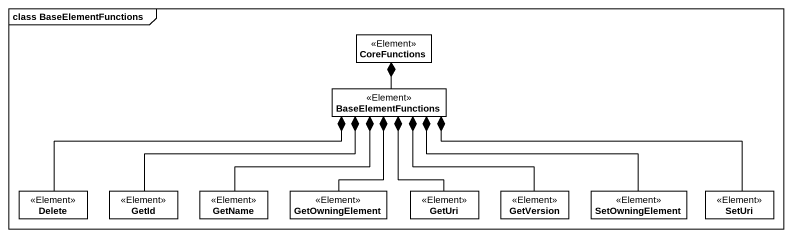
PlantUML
@startuml
mainframe class BaseElementFunctions
hide circle
hide empty members
class CoreFunctions <<Element>>
class BaseElementFunctions <<Element>>
class Delete <<Element>>
class GetId <<Element>>
class GetName <<Element>>
class GetOwningElement <<Element>>
class GetUri <<Element>>
class GetVersion <<Element>>
class SetOwningElement <<Element>>
class SetUri <<Element>>
CoreFunctions *-- BaseElementFunctions
BaseElementFunctions *-left- Delete
BaseElementFunctions *-left- GetId
BaseElementFunctions *-- GetName
BaseElementFunctions *-- GetOwningElement
BaseElementFunctions *-- GetUri
BaseElementFunctions *-- GetVersion
BaseElementFunctions *-right- SetOwningElement
BaseElementFunctions *-right- SetUri
@enduml
